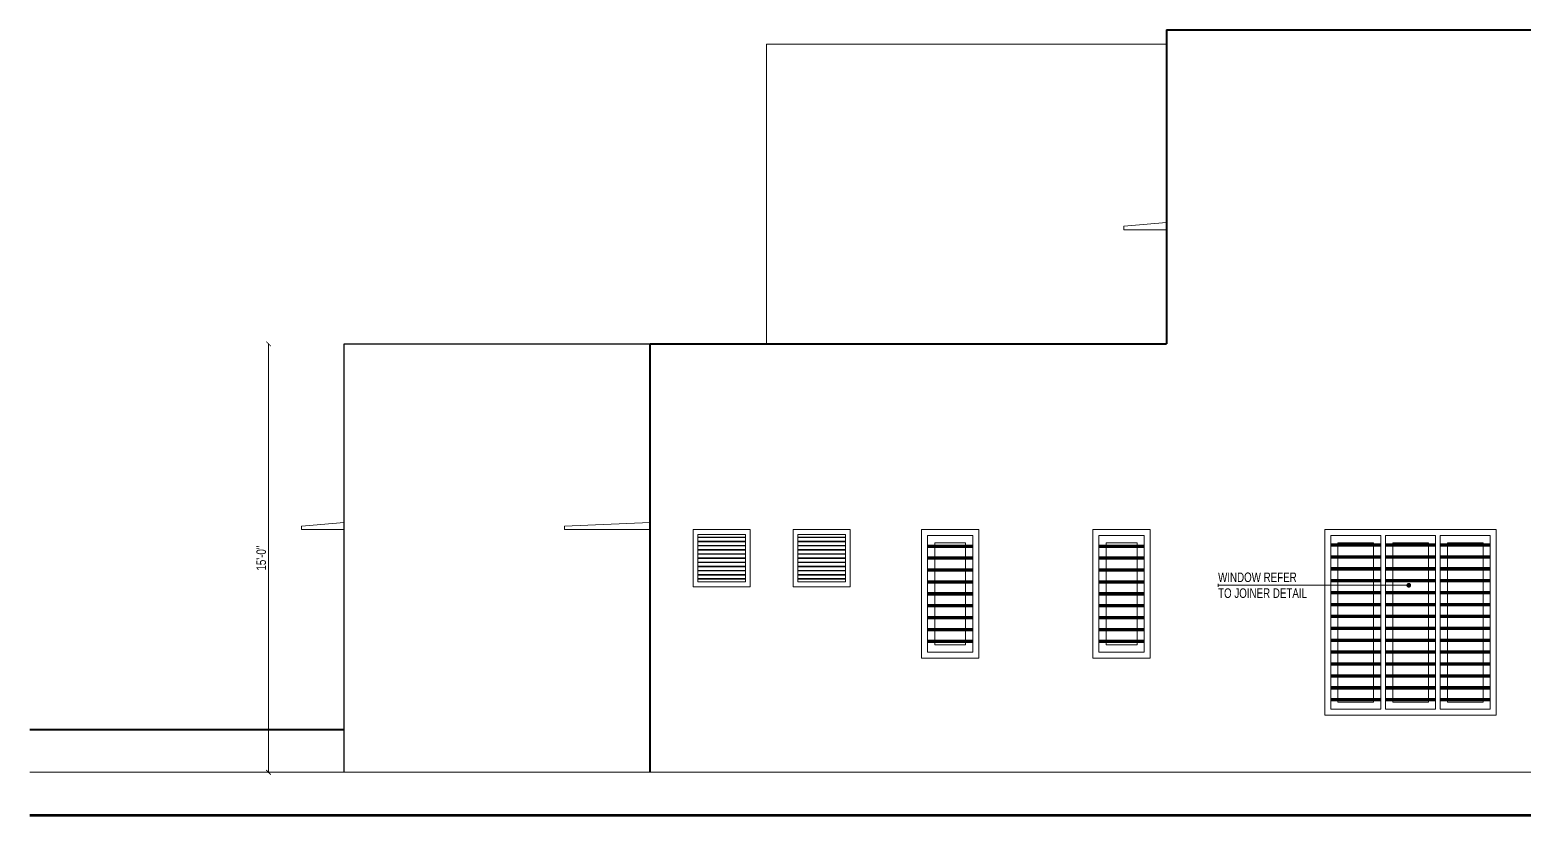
# Model space of a CAD drawing. Header units: inches. Extents: x 3365147 to 3374664, y 1380917 to 1384908.
# Drawn here: x 3368895 to 3369523, y 1381769 to 1382099 of the extents above; entities that cross this region are included whole.
import ezdxf

# ---------------------------------------------------------------- set-up
doc = ezdxf.new("R2010")
doc.units = ezdxf.units.IN
doc.header["$LTSCALE"] = 18
doc.header["$MEASUREMENT"] = 0
doc.header["$PDSIZE"] = -1
doc.linetypes.add('CONTINOUS', pattern=[0])
doc.linetypes.add('HIDDEN', pattern=[0.375, 0.25, -0.125])
for name, color, linetype, lineweight in [('ELEVATION-00_BC', 241, 'Continuous', 60), ('ELEVATION-01_BC', 6, 'Continuous', 40), ('ELEVATION-03_BC', 7, 'Continuous', 30), ('ELEVATION-05_BC', 1, 'Continuous', 20), ('GLASS-00_BC', 140, 'Continuous', 18), ('GRILL-00_BC', 150, 'CONTINOUS', 18), ('GRILL-HATCH_BC', 252, 'CONTINOUS', 5), ('STEPS-HANDRAIL-00_BC', 3, 'Continuous', 18), ('SUNSHADE_BC', 1, 'HIDDEN', 20), ('TEXT-02 _BC', 3, 'CONTINOUS', 18), ('TEXT-02_ARROW_BC', 4, 'Continuous', 13), ('WINDOWS-00_BC', 30, 'Continuous', 18), ('WINDOWS-SHUTTER_BC', 40, 'Continuous', 9)]:
    doc.layers.add(name, color=color, linetype=linetype, lineweight=lineweight)
doc.styles.add('DIM_BC', font='swisscl.ttf')
doc.styles.add('WD Room text', font='swisscl.ttf')
doc.dimstyles.new('DIM_BC', dxfattribs={"dimtxt": 4, "dimasz": 2, "dimexe": 4.5, "dimexo": 0, "dimgap": 1, "dimtad": 1, "dimdec": 4, "dimzin": 3, "dimdsep": 46, "dimlunit": 4, "dimtxsty": 'DIM_BC', "dimblk": 'ARCHTICK', "dimcen": 0.0625, "dimdle": 0.25, "dimse1": 1, "dimse2": 1, "dimclrd": 7, "dimclre": 4, "dimclrt": 256, "dimadec": 0, "dimazin": 0, "dimtfac": 0.5, "dimtdec": 4, "dimtix": 1, "dimtofl": 0, "dimtmove": 2, "dimatfit": 2, "dimfxl": 0, "dimfrac": 1, "dimtolj": 1, "dimtzin": 1, "dimlwd": -1, "dimarcsym": 0})

# ---------------------------------------------------------------- blocks, each defined once
blk = doc.blocks.new('ARCHTICK')
at = {"color": 0, "const_width": 0.15}
blk.add_lwpolyline([(-0.5, -0.5), (0.5, 0.5)], dxfattribs=at)
blk = doc.blocks.new('*D1881')
at = {"layer": 'Defpoints', "color": 0, "transparency": 16777216}
for p in [(3369027.54, 1381966.55), (3368995.69, 1381786.55), (3369027.54, 1381786.55)]:
    blk.add_point(p, dxfattribs=at)
at = {"layer": 'STEPS-HANDRAIL-00_BC', "color": 7, "linetype": 'Continuous', "transparency": 16777216}
blk.add_line((3368995.69, 1381966.8), (3368995.69, 1381786.3), dxfattribs=at)
at = {"layer": 'STEPS-HANDRAIL-00_BC', "color": 7, "transparency": 16777216, "xscale": 2, "yscale": 2, "zscale": 2}
for p, rotation in [((3368995.69, 1381966.55), 90), ((3368995.69, 1381786.55), 270)]:
    blk.add_blockref('ARCHTICK', p, dxfattribs=dict(at, rotation=rotation))
at = {"layer": 'STEPS-HANDRAIL-00_BC', "transparency": 16777216, "insert": (3368992.64, 1381876.55), "char_height": 4, "attachment_point": 5, "rotation": 90, "style": 'DIM_BC'}
blk.add_mtext('\\A1;15\'-0"', dxfattribs=at)
blk = doc.blocks.new('_ArchTick')
at = {"color": 0, "linetype": 'ByBlock', "const_width": 0.15}
blk.add_lwpolyline([(-0.5, -0.5), (0.5, 0.5)], dxfattribs=at)

msp = doc.modelspace()

# ---------------------------------------------------------------- hatches: boundary and pattern name
at = {"layer": 'GRILL-HATCH_BC', "transparency": 33554687}
h = msp.add_hatch(dxfattribs=at)
h.set_pattern_fill('ANSI31', color=256, angle=-90)
h.set_pattern_definition([(315, (-3448.55676, 648.24764), (0.0883883476483, 0.0883883476483), [])])
h.paths.add_polyline_path([(3369272.53741, 1381882.05187), (3369272.53741, 1381881.05187), (3369291.53741, 1381881.05187), (3369291.53741, 1381882.05187)])
h = msp.add_hatch(dxfattribs=at)
h.set_pattern_fill('ANSI31', color=256, angle=-90)
h.set_pattern_definition([(315, (-3376.55676, 648.24764), (0.0883883476483, 0.0883883476483), [])])
h.paths.add_polyline_path([(3369344.53741, 1381882.05187), (3369344.53741, 1381881.05187), (3369363.53741, 1381881.05187), (3369363.53741, 1381882.05187)])
h = msp.add_hatch(dxfattribs=at)
h.set_pattern_fill('ANSI31', color=256, angle=-90)
h.set_pattern_definition([(315, (-3309.40655, 648.74764), (0.0883883476483, 0.0883883476483), [])])
h.paths.add_polyline_path([(3369441.93762, 1381882.55187), (3369441.93762, 1381881.55187), (3369462.93762, 1381881.55187), (3369462.93762, 1381882.55187)])
h = msp.add_hatch(dxfattribs=at)
h.set_pattern_fill('ANSI31', color=256, angle=-90)
h.set_pattern_definition([(315, (-3286.40655, 648.74764), (0.0883883476483, 0.0883883476483), [])])
h.paths.add_polyline_path([(3369464.93762, 1381882.55187), (3369464.93762, 1381881.55187), (3369485.93762, 1381881.55187), (3369485.93762, 1381882.55187)])
h = msp.add_hatch(dxfattribs=at)
h.set_pattern_fill('ANSI31', color=256, angle=-90)
h.set_pattern_definition([(315, (-3263.40655, 648.74764), (0.0883883476483, 0.0883883476483), [])])
h.paths.add_polyline_path([(3369487.93762, 1381882.55187), (3369487.93762, 1381881.55187), (3369508.93762, 1381881.55187), (3369508.93762, 1381882.55187)])
h = msp.add_hatch(dxfattribs=at)
h.set_pattern_fill('ANSI31', color=256, angle=-90)
h.set_pattern_definition([(315, (-3448.55676, 643.24764), (0.0883883476483, 0.0883883476483), [])])
h.paths.add_polyline_path([(3369272.53741, 1381877.05187), (3369272.53741, 1381876.05187), (3369291.53741, 1381876.05187), (3369291.53741, 1381877.05187)])
h = msp.add_hatch(dxfattribs=at)
h.set_pattern_fill('ANSI31', color=256, angle=-90)
h.set_pattern_definition([(315, (-3376.55676, 643.24764), (0.0883883476483, 0.0883883476483), [])])
h.paths.add_polyline_path([(3369344.53741, 1381877.05187), (3369344.53741, 1381876.05187), (3369363.53741, 1381876.05187), (3369363.53741, 1381877.05187)])
h = msp.add_hatch(dxfattribs=at)
h.set_pattern_fill('ANSI31', color=256, angle=-90)
h.set_pattern_definition([(315, (-3309.40655, 643.74764), (0.0883883476483, 0.0883883476483), [])])
h.paths.add_polyline_path([(3369441.93762, 1381877.55187), (3369441.93762, 1381876.55187), (3369462.93762, 1381876.55187), (3369462.93762, 1381877.55187)])
h = msp.add_hatch(dxfattribs=at)
h.set_pattern_fill('ANSI31', color=256, angle=-90)
h.set_pattern_definition([(315, (-3309.40655, 638.74764), (0.0883883476483, 0.0883883476483), [])])
h.paths.add_polyline_path([(3369441.93762, 1381872.55187), (3369441.93762, 1381871.55187), (3369462.93762, 1381871.55187), (3369462.93762, 1381872.55187)])
h = msp.add_hatch(dxfattribs=at)
h.set_pattern_fill('ANSI31', color=256, angle=-90)
h.set_pattern_definition([(315, (-3286.40655, 643.74764), (0.0883883476483, 0.0883883476483), [])])
h.paths.add_polyline_path([(3369464.93762, 1381877.55187), (3369464.93762, 1381876.55187), (3369485.93762, 1381876.55187), (3369485.93762, 1381877.55187)])
h = msp.add_hatch(dxfattribs=at)
h.set_pattern_fill('ANSI31', color=256, angle=-90)
h.set_pattern_definition([(315, (-3286.40655, 638.74764), (0.0883883476483, 0.0883883476483), [])])
h.paths.add_polyline_path([(3369464.93762, 1381872.55187), (3369464.93762, 1381871.55187), (3369485.93762, 1381871.55187), (3369485.93762, 1381872.55187)])
h = msp.add_hatch(dxfattribs=at)
h.set_pattern_fill('ANSI31', color=256, angle=-90)
h.set_pattern_definition([(315, (-3263.40655, 643.74764), (0.0883883476483, 0.0883883476483), [])])
h.paths.add_polyline_path([(3369487.93762, 1381877.55187), (3369487.93762, 1381876.55187), (3369508.93762, 1381876.55187), (3369508.93762, 1381877.55187)])
h = msp.add_hatch(dxfattribs=at)
h.set_pattern_fill('ANSI31', color=256, angle=-90)
h.set_pattern_definition([(315, (-3263.40655, 638.74764), (0.0883883476483, 0.0883883476483), [])])
h.paths.add_polyline_path([(3369487.93762, 1381872.55187), (3369487.93762, 1381871.55187), (3369508.93762, 1381871.55187), (3369508.93762, 1381872.55187)])
h = msp.add_hatch(dxfattribs=at)
h.set_pattern_fill('ANSI31', color=256, angle=-90)
h.set_pattern_definition([(315, (-3448.55676, 638.24764), (0.0883883476483, 0.0883883476483), [])])
h.paths.add_polyline_path([(3369272.53741, 1381872.05187), (3369272.53741, 1381871.05187), (3369291.53741, 1381871.05187), (3369291.53741, 1381872.05187)])
h = msp.add_hatch(dxfattribs=at)
h.set_pattern_fill('ANSI31', color=256, angle=-90)
h.set_pattern_definition([(315, (-3448.55676, 633.24764), (0.0883883476483, 0.0883883476483), [])])
h.paths.add_polyline_path([(3369272.53741, 1381867.05187), (3369272.53741, 1381866.05187), (3369291.53741, 1381866.05187), (3369291.53741, 1381867.05187)])
h = msp.add_hatch(dxfattribs=at)
h.set_pattern_fill('ANSI31', color=256, angle=-90)
h.set_pattern_definition([(315, (-3376.55676, 638.24764), (0.0883883476483, 0.0883883476483), [])])
h.paths.add_polyline_path([(3369344.53741, 1381872.05187), (3369344.53741, 1381871.05187), (3369363.53741, 1381871.05187), (3369363.53741, 1381872.05187)])
h = msp.add_hatch(dxfattribs=at)
h.set_pattern_fill('ANSI31', color=256, angle=-90)
h.set_pattern_definition([(315, (-3376.55676, 633.24764), (0.0883883476483, 0.0883883476483), [])])
h.paths.add_polyline_path([(3369344.53741, 1381867.05187), (3369344.53741, 1381866.05187), (3369363.53741, 1381866.05187), (3369363.53741, 1381867.05187)])
h = msp.add_hatch(dxfattribs=at)
h.set_pattern_fill('ANSI31', color=256, angle=-90)
h.set_pattern_definition([(315, (-3309.40655, 633.74764), (0.0883883476483, 0.0883883476483), [])])
h.paths.add_polyline_path([(3369441.93762, 1381867.55187), (3369441.93762, 1381866.55187), (3369462.93762, 1381866.55187), (3369462.93762, 1381867.55187)])
h = msp.add_hatch(dxfattribs=at)
h.set_pattern_fill('ANSI31', color=256, angle=-90)
h.set_pattern_definition([(315, (-3286.40655, 633.74764), (0.0883883476483, 0.0883883476483), [])])
h.paths.add_polyline_path([(3369464.93762, 1381867.55187), (3369464.93762, 1381866.55187), (3369485.93762, 1381866.55187), (3369485.93762, 1381867.55187)])
h = msp.add_hatch(dxfattribs=at)
h.set_pattern_fill('ANSI31', color=256, angle=-90)
h.set_pattern_definition([(315, (-3263.40655, 633.74764), (0.0883883476483, 0.0883883476483), [])])
h.paths.add_polyline_path([(3369487.93762, 1381867.55187), (3369487.93762, 1381866.55187), (3369508.93762, 1381866.55187), (3369508.93762, 1381867.55187)])
h = msp.add_hatch(dxfattribs=at)
h.set_pattern_fill('ANSI31', color=256, angle=-90)
h.set_pattern_definition([(315, (-3448.55676, 628.24764), (0.0883883476483, 0.0883883476483), [])])
h.paths.add_polyline_path([(3369272.53741, 1381862.05187), (3369272.53741, 1381861.05187), (3369291.53741, 1381861.05187), (3369291.53741, 1381862.05187)])
h = msp.add_hatch(dxfattribs=at)
h.set_pattern_fill('ANSI31', color=256, angle=-90)
h.set_pattern_definition([(315, (-3376.55676, 628.24764), (0.0883883476483, 0.0883883476483), [])])
h.paths.add_polyline_path([(3369344.53741, 1381862.05187), (3369344.53741, 1381861.05187), (3369363.53741, 1381861.05187), (3369363.53741, 1381862.05187)])
h = msp.add_hatch(dxfattribs=at)
h.set_pattern_fill('ANSI31', color=256, angle=-90)
h.set_pattern_definition([(315, (-3309.40655, 628.74764), (0.0883883476483, 0.0883883476483), [])])
h.paths.add_polyline_path([(3369441.93762, 1381862.55187), (3369441.93762, 1381861.55187), (3369462.93762, 1381861.55187), (3369462.93762, 1381862.55187)])
h = msp.add_hatch(dxfattribs=at)
h.set_pattern_fill('ANSI31', color=256, angle=-90)
h.set_pattern_definition([(315, (-3286.40655, 628.74764), (0.0883883476483, 0.0883883476483), [])])
h.paths.add_polyline_path([(3369464.93762, 1381862.55187), (3369464.93762, 1381861.55187), (3369485.93762, 1381861.55187), (3369485.93762, 1381862.55187)])
h = msp.add_hatch(dxfattribs=at)
h.set_pattern_fill('ANSI31', color=256, angle=-90)
h.set_pattern_definition([(315, (-3263.40655, 628.74764), (0.0883883476483, 0.0883883476483), [])])
h.paths.add_polyline_path([(3369487.93762, 1381862.55187), (3369487.93762, 1381861.55187), (3369508.93762, 1381861.55187), (3369508.93762, 1381862.55187)])
h = msp.add_hatch(dxfattribs=at)
h.set_pattern_fill('ANSI31', color=256, angle=-90)
h.set_pattern_definition([(315, (-3448.55676, 623.24764), (0.0883883476483, 0.0883883476483), [])])
h.paths.add_polyline_path([(3369272.53741, 1381857.05187), (3369272.53741, 1381856.05187), (3369291.53741, 1381856.05187), (3369291.53741, 1381857.05187)])
h = msp.add_hatch(dxfattribs=at)
h.set_pattern_fill('ANSI31', color=256, angle=-90)
h.set_pattern_definition([(315, (-3376.55676, 623.24764), (0.0883883476483, 0.0883883476483), [])])
h.paths.add_polyline_path([(3369344.53741, 1381857.05187), (3369344.53741, 1381856.05187), (3369363.53741, 1381856.05187), (3369363.53741, 1381857.05187)])
h = msp.add_hatch(dxfattribs=at)
h.set_pattern_fill('ANSI31', color=256, angle=-90)
h.set_pattern_definition([(315, (-3309.40655, 623.74764), (0.0883883476483, 0.0883883476483), [])])
h.paths.add_polyline_path([(3369441.93762, 1381857.55187), (3369441.93762, 1381856.55187), (3369462.93762, 1381856.55187), (3369462.93762, 1381857.55187)])
h = msp.add_hatch(dxfattribs=at)
h.set_pattern_fill('ANSI31', color=256, angle=-90)
h.set_pattern_definition([(315, (-3286.40655, 623.74764), (0.0883883476483, 0.0883883476483), [])])
h.paths.add_polyline_path([(3369464.93762, 1381857.55187), (3369464.93762, 1381856.55187), (3369485.93762, 1381856.55187), (3369485.93762, 1381857.55187)])
h = msp.add_hatch(dxfattribs=at)
h.set_pattern_fill('ANSI31', color=256, angle=-90)
h.set_pattern_definition([(315, (-3263.40655, 623.74764), (0.0883883476483, 0.0883883476483), [])])
h.paths.add_polyline_path([(3369487.93762, 1381857.55187), (3369487.93762, 1381856.55187), (3369508.93762, 1381856.55187), (3369508.93762, 1381857.55187)])
h = msp.add_hatch(dxfattribs=at)
h.set_pattern_fill('ANSI31', color=256, angle=-90)
h.set_pattern_definition([(315, (-3448.55676, 618.24764), (0.0883883476483, 0.0883883476483), [])])
h.paths.add_polyline_path([(3369272.53741, 1381852.05187), (3369272.53741, 1381851.05187), (3369291.53741, 1381851.05187), (3369291.53741, 1381852.05187)])
h = msp.add_hatch(dxfattribs=at)
h.set_pattern_fill('ANSI31', color=256, angle=-90)
h.set_pattern_definition([(315, (-3376.55676, 618.24764), (0.0883883476483, 0.0883883476483), [])])
h.paths.add_polyline_path([(3369344.53741, 1381852.05187), (3369344.53741, 1381851.05187), (3369363.53741, 1381851.05187), (3369363.53741, 1381852.05187)])
h = msp.add_hatch(dxfattribs=at)
h.set_pattern_fill('ANSI31', color=256, angle=-90)
h.set_pattern_definition([(315, (-3309.40655, 618.74764), (0.0883883476483, 0.0883883476483), [])])
h.paths.add_polyline_path([(3369441.93762, 1381852.55187), (3369441.93762, 1381851.55187), (3369462.93762, 1381851.55187), (3369462.93762, 1381852.55187)])
h = msp.add_hatch(dxfattribs=at)
h.set_pattern_fill('ANSI31', color=256, angle=-90)
h.set_pattern_definition([(315, (-3309.40655, 613.74764), (0.0883883476483, 0.0883883476483), [])])
h.paths.add_polyline_path([(3369441.93762, 1381847.55187), (3369441.93762, 1381846.55187), (3369462.93762, 1381846.55187), (3369462.93762, 1381847.55187)])
h = msp.add_hatch(dxfattribs=at)
h.set_pattern_fill('ANSI31', color=256, angle=-90)
h.set_pattern_definition([(315, (-3286.40655, 618.74764), (0.0883883476483, 0.0883883476483), [])])
h.paths.add_polyline_path([(3369464.93762, 1381852.55187), (3369464.93762, 1381851.55187), (3369485.93762, 1381851.55187), (3369485.93762, 1381852.55187)])
h = msp.add_hatch(dxfattribs=at)
h.set_pattern_fill('ANSI31', color=256, angle=-90)
h.set_pattern_definition([(315, (-3286.40655, 613.74764), (0.0883883476483, 0.0883883476483), [])])
h.paths.add_polyline_path([(3369464.93762, 1381847.55187), (3369464.93762, 1381846.55187), (3369485.93762, 1381846.55187), (3369485.93762, 1381847.55187)])
h = msp.add_hatch(dxfattribs=at)
h.set_pattern_fill('ANSI31', color=256, angle=-90)
h.set_pattern_definition([(315, (-3263.40655, 618.74764), (0.0883883476483, 0.0883883476483), [])])
h.paths.add_polyline_path([(3369487.93762, 1381852.55187), (3369487.93762, 1381851.55187), (3369508.93762, 1381851.55187), (3369508.93762, 1381852.55187)])
h = msp.add_hatch(dxfattribs=at)
h.set_pattern_fill('ANSI31', color=256, angle=-90)
h.set_pattern_definition([(315, (-3263.40655, 613.74764), (0.0883883476483, 0.0883883476483), [])])
h.paths.add_polyline_path([(3369487.93762, 1381847.55187), (3369487.93762, 1381846.55187), (3369508.93762, 1381846.55187), (3369508.93762, 1381847.55187)])
h = msp.add_hatch(dxfattribs=at)
h.set_pattern_fill('ANSI31', color=256, angle=-90)
h.set_pattern_definition([(315, (-3448.55676, 613.24764), (0.0883883476483, 0.0883883476483), [])])
h.paths.add_polyline_path([(3369272.53741, 1381847.05187), (3369272.53741, 1381846.05187), (3369291.53741, 1381846.05187), (3369291.53741, 1381847.05187)])
h = msp.add_hatch(dxfattribs=at)
h.set_pattern_fill('ANSI31', color=256, angle=-90)
h.set_pattern_definition([(315, (-3448.55676, 608.24764), (0.0883883476483, 0.0883883476483), [])])
h.paths.add_polyline_path([(3369272.53741, 1381842.05187), (3369272.53741, 1381841.05187), (3369291.53741, 1381841.05187), (3369291.53741, 1381842.05187)])
h = msp.add_hatch(dxfattribs=at)
h.set_pattern_fill('ANSI31', color=256, angle=-90)
h.set_pattern_definition([(315, (-3376.55676, 613.24764), (0.0883883476483, 0.0883883476483), [])])
h.paths.add_polyline_path([(3369344.53741, 1381847.05187), (3369344.53741, 1381846.05187), (3369363.53741, 1381846.05187), (3369363.53741, 1381847.05187)])
h = msp.add_hatch(dxfattribs=at)
h.set_pattern_fill('ANSI31', color=256, angle=-90)
h.set_pattern_definition([(315, (-3376.55676, 608.24764), (0.0883883476483, 0.0883883476483), [])])
h.paths.add_polyline_path([(3369344.53741, 1381842.05187), (3369344.53741, 1381841.05187), (3369363.53741, 1381841.05187), (3369363.53741, 1381842.05187)])
h = msp.add_hatch(dxfattribs=at)
h.set_pattern_fill('ANSI31', color=256, angle=-90)
h.set_pattern_definition([(315, (-3309.40655, 608.74764), (0.0883883476483, 0.0883883476483), [])])
h.paths.add_polyline_path([(3369441.93762, 1381842.55187), (3369441.93762, 1381841.55187), (3369462.93762, 1381841.55187), (3369462.93762, 1381842.55187)])
h = msp.add_hatch(dxfattribs=at)
h.set_pattern_fill('ANSI31', color=256, angle=-90)
h.set_pattern_definition([(315, (-3286.40655, 608.74764), (0.0883883476483, 0.0883883476483), [])])
h.paths.add_polyline_path([(3369464.93762, 1381842.55187), (3369464.93762, 1381841.55187), (3369485.93762, 1381841.55187), (3369485.93762, 1381842.55187)])
h = msp.add_hatch(dxfattribs=at)
h.set_pattern_fill('ANSI31', color=256, angle=-90)
h.set_pattern_definition([(315, (-3263.40655, 608.74764), (0.0883883476483, 0.0883883476483), [])])
h.paths.add_polyline_path([(3369487.93762, 1381842.55187), (3369487.93762, 1381841.55187), (3369508.93762, 1381841.55187), (3369508.93762, 1381842.55187)])
h = msp.add_hatch(dxfattribs=at)
h.set_pattern_fill('ANSI31', color=256, angle=-90)
h.set_pattern_definition([(315, (-3309.40655, 603.74764), (0.0883883476483, 0.0883883476483), [])])
h.paths.add_polyline_path([(3369441.93762, 1381837.55187), (3369441.93762, 1381836.55187), (3369462.93762, 1381836.55187), (3369462.93762, 1381837.55187)])
h = msp.add_hatch(dxfattribs=at)
h.set_pattern_fill('ANSI31', color=256, angle=-90)
h.set_pattern_definition([(315, (-3286.40655, 603.74764), (0.0883883476483, 0.0883883476483), [])])
h.paths.add_polyline_path([(3369464.93762, 1381837.55187), (3369464.93762, 1381836.55187), (3369485.93762, 1381836.55187), (3369485.93762, 1381837.55187)])
h = msp.add_hatch(dxfattribs=at)
h.set_pattern_fill('ANSI31', color=256, angle=-90)
h.set_pattern_definition([(315, (-3263.40655, 603.74764), (0.0883883476483, 0.0883883476483), [])])
h.paths.add_polyline_path([(3369487.93762, 1381837.55187), (3369487.93762, 1381836.55187), (3369508.93762, 1381836.55187), (3369508.93762, 1381837.55187)])
h = msp.add_hatch(dxfattribs=at)
h.set_pattern_fill('ANSI31', color=256, angle=-90)
h.set_pattern_definition([(315, (-3309.40655, 598.74764), (0.0883883476483, 0.0883883476483), [])])
h.paths.add_polyline_path([(3369441.93762, 1381832.55187), (3369441.93762, 1381831.55187), (3369462.93762, 1381831.55187), (3369462.93762, 1381832.55187)])
h = msp.add_hatch(dxfattribs=at)
h.set_pattern_fill('ANSI31', color=256, angle=-90)
h.set_pattern_definition([(315, (-3286.40655, 598.74764), (0.0883883476483, 0.0883883476483), [])])
h.paths.add_polyline_path([(3369464.93762, 1381832.55187), (3369464.93762, 1381831.55187), (3369485.93762, 1381831.55187), (3369485.93762, 1381832.55187)])
h = msp.add_hatch(dxfattribs=at)
h.set_pattern_fill('ANSI31', color=256, angle=-90)
h.set_pattern_definition([(315, (-3263.40655, 598.74764), (0.0883883476483, 0.0883883476483), [])])
h.paths.add_polyline_path([(3369487.93762, 1381832.55187), (3369487.93762, 1381831.55187), (3369508.93762, 1381831.55187), (3369508.93762, 1381832.55187)])
h = msp.add_hatch(dxfattribs=at)
h.set_pattern_fill('ANSI31', color=256, angle=-90)
h.set_pattern_definition([(315, (-3309.40655, 593.74764), (0.0883883476483, 0.0883883476483), [])])
h.paths.add_polyline_path([(3369441.93762, 1381827.55187), (3369441.93762, 1381826.55187), (3369462.93762, 1381826.55187), (3369462.93762, 1381827.55187)])
h = msp.add_hatch(dxfattribs=at)
h.set_pattern_fill('ANSI31', color=256, angle=-90)
h.set_pattern_definition([(315, (-3309.40655, 588.74764), (0.0883883476483, 0.0883883476483), [])])
h.paths.add_polyline_path([(3369441.93762, 1381822.55187), (3369441.93762, 1381821.55187), (3369462.93762, 1381821.55187), (3369462.93762, 1381822.55187)])
h = msp.add_hatch(dxfattribs=at)
h.set_pattern_fill('ANSI31', color=256, angle=-90)
h.set_pattern_definition([(315, (-3286.40655, 593.74764), (0.0883883476483, 0.0883883476483), [])])
h.paths.add_polyline_path([(3369464.93762, 1381827.55187), (3369464.93762, 1381826.55187), (3369485.93762, 1381826.55187), (3369485.93762, 1381827.55187)])
h = msp.add_hatch(dxfattribs=at)
h.set_pattern_fill('ANSI31', color=256, angle=-90)
h.set_pattern_definition([(315, (-3286.40655, 588.74764), (0.0883883476483, 0.0883883476483), [])])
h.paths.add_polyline_path([(3369464.93762, 1381822.55187), (3369464.93762, 1381821.55187), (3369485.93762, 1381821.55187), (3369485.93762, 1381822.55187)])
h = msp.add_hatch(dxfattribs=at)
h.set_pattern_fill('ANSI31', color=256, angle=-90)
h.set_pattern_definition([(315, (-3263.40655, 593.74764), (0.0883883476483, 0.0883883476483), [])])
h.paths.add_polyline_path([(3369487.93762, 1381827.55187), (3369487.93762, 1381826.55187), (3369508.93762, 1381826.55187), (3369508.93762, 1381827.55187)])
h = msp.add_hatch(dxfattribs=at)
h.set_pattern_fill('ANSI31', color=256, angle=-90)
h.set_pattern_definition([(315, (-3263.40655, 588.74764), (0.0883883476483, 0.0883883476483), [])])
h.paths.add_polyline_path([(3369487.93762, 1381822.55187), (3369487.93762, 1381821.55187), (3369508.93762, 1381821.55187), (3369508.93762, 1381822.55187)])
h = msp.add_hatch(dxfattribs=at)
h.set_pattern_fill('ANSI31', color=256, angle=-90)
h.set_pattern_definition([(315, (-3309.40655, 583.74764), (0.0883883476483, 0.0883883476483), [])])
h.paths.add_polyline_path([(3369441.93762, 1381817.55187), (3369441.93762, 1381816.55187), (3369462.93762, 1381816.55187), (3369462.93762, 1381817.55187)])
h = msp.add_hatch(dxfattribs=at)
h.set_pattern_fill('ANSI31', color=256, angle=-90)
h.set_pattern_definition([(315, (-3286.40655, 583.74764), (0.0883883476483, 0.0883883476483), [])])
h.paths.add_polyline_path([(3369464.93762, 1381817.55187), (3369464.93762, 1381816.55187), (3369485.93762, 1381816.55187), (3369485.93762, 1381817.55187)])
h = msp.add_hatch(dxfattribs=at)
h.set_pattern_fill('ANSI31', color=256, angle=-90)
h.set_pattern_definition([(315, (-3263.40655, 583.74764), (0.0883883476483, 0.0883883476483), [])])
h.paths.add_polyline_path([(3369487.93762, 1381817.55187), (3369487.93762, 1381816.55187), (3369508.93762, 1381816.55187), (3369508.93762, 1381817.55187)])

# ---------------------------------------------------------------- linework, layer by layer
at = {"layer": 'ELEVATION-00_BC', "transparency": 33554687}
msp.add_line((3368895.45251, 1381768.55187), (3370024.6429, 1381768.55187), dxfattribs=at)
at = {"layer": 'ELEVATION-01_BC', "transparency": 33554687}
for p, q in [((3369372.94086, 1382098.55187), (3369372.94086, 1381966.55187)), ((3369372.94086, 1382098.55187), (3369792.95202, 1382098.55187)), ((3369156.06262, 1381786.55187), (3369156.06262, 1381966.55187)), ((3369156.06262, 1381966.55187), (3369372.94086, 1381966.55187)), ((3368895.45251, 1381804.55187), (3369027.53519, 1381804.55187))]:
    msp.add_line(p, q, dxfattribs=at)
at = {"layer": 'ELEVATION-03_BC', "transparency": 33554687}
for p, q in [((3369027.53519, 1381786.55187), (3369027.53519, 1381966.55187)), ((3369027.53519, 1381966.55187), (3369156.06262, 1381966.55187))]:
    msp.add_line(p, q, dxfattribs=at)
at = {"layer": 'ELEVATION-05_BC'}
for p, q in [((3369204.94086, 1382092.55187), (3369204.94086, 1381966.55187)), ((3369372.94086, 1382092.55187), (3369204.94086, 1382092.55187))]:
    msp.add_line(p, q, dxfattribs=at)
at = {"layer": 'GLASS-00_BC', "transparency": 33554687}
for p, q in [((3369176.06262, 1381885.42687), (3369196.06262, 1381885.42687)), ((3369176.06262, 1381885.17687), (3369196.06262, 1381885.17687)), ((3369218.03741, 1381885.42687), (3369238.03741, 1381885.42687)), ((3369218.03741, 1381885.17687), (3369238.03741, 1381885.17687)), ((3369176.06262, 1381883.67687), (3369196.06262, 1381883.67687)), ((3369176.06262, 1381883.42687), (3369196.06262, 1381883.42687)), ((3369176.06262, 1381881.92687), (3369196.06262, 1381881.92687)), ((3369176.06262, 1381881.67687), (3369196.06262, 1381881.67687)), ((3369176.06262, 1381880.17687), (3369196.06262, 1381880.17687)), ((3369176.06262, 1381879.92687), (3369196.06262, 1381879.92687)), ((3369218.03741, 1381883.67687), (3369238.03741, 1381883.67687)), ((3369218.03741, 1381883.42687), (3369238.03741, 1381883.42687)), ((3369218.03741, 1381881.92687), (3369238.03741, 1381881.92687)), ((3369218.03741, 1381881.67687), (3369238.03741, 1381881.67687)), ((3369218.03741, 1381880.17687), (3369238.03741, 1381880.17687)), ((3369218.03741, 1381879.92687), (3369238.03741, 1381879.92687)), ((3369176.06262, 1381878.42687), (3369196.06262, 1381878.42687)), ((3369176.06262, 1381878.17687), (3369196.06262, 1381878.17687)), ((3369176.06262, 1381876.67687), (3369196.06262, 1381876.67687)), ((3369176.06262, 1381876.42687), (3369196.06262, 1381876.42687)), ((3369176.06262, 1381874.92687), (3369196.06262, 1381874.92687)), ((3369176.06262, 1381874.67687), (3369196.06262, 1381874.67687)), ((3369176.06262, 1381873.17687), (3369196.06262, 1381873.17687)), ((3369176.06262, 1381872.92687), (3369196.06262, 1381872.92687)), ((3369218.03741, 1381878.42687), (3369238.03741, 1381878.42687)), ((3369218.03741, 1381878.17687), (3369238.03741, 1381878.17687)), ((3369218.03741, 1381876.67687), (3369238.03741, 1381876.67687)), ((3369218.03741, 1381876.42687), (3369238.03741, 1381876.42687)), ((3369218.03741, 1381874.92687), (3369238.03741, 1381874.92687)), ((3369218.03741, 1381874.67687), (3369238.03741, 1381874.67687)), ((3369218.03741, 1381873.17687), (3369238.03741, 1381873.17687)), ((3369218.03741, 1381872.92687), (3369238.03741, 1381872.92687)), ((3369176.06262, 1381871.42687), (3369196.06262, 1381871.42687)), ((3369176.06262, 1381871.17687), (3369196.06262, 1381871.17687)), ((3369176.06262, 1381869.67687), (3369196.06262, 1381869.67687)), ((3369176.06262, 1381869.42687), (3369196.06262, 1381869.42687)), ((3369176.06262, 1381867.92687), (3369196.06262, 1381867.92687)), ((3369176.06262, 1381867.67687), (3369196.06262, 1381867.67687)), ((3369218.03741, 1381871.42687), (3369238.03741, 1381871.42687)), ((3369218.03741, 1381871.17687), (3369238.03741, 1381871.17687)), ((3369218.03741, 1381869.67687), (3369238.03741, 1381869.67687)), ((3369218.03741, 1381869.42687), (3369238.03741, 1381869.42687)), ((3369218.03741, 1381867.92687), (3369238.03741, 1381867.92687)), ((3369218.03741, 1381867.67687), (3369238.03741, 1381867.67687))]:
    msp.add_line(p, q, dxfattribs=at)
at = {"layer": 'GRILL-00_BC', "transparency": 33554687}
for points in [[(3369272.53741, 1381882.05187), (3369291.53741, 1381882.05187), (3369291.53741, 1381881.05187), (3369272.53741, 1381881.05187)], [(3369344.53741, 1381882.05187), (3369363.53741, 1381882.05187), (3369363.53741, 1381881.05187), (3369344.53741, 1381881.05187)], [(3369462.93762, 1381882.55187), (3369441.93762, 1381882.55187), (3369441.93762, 1381881.55187), (3369462.93762, 1381881.55187)], [(3369485.93762, 1381882.55187), (3369464.93762, 1381882.55187), (3369464.93762, 1381881.55187), (3369485.93762, 1381881.55187)], [(3369508.93762, 1381882.55187), (3369487.93762, 1381882.55187), (3369487.93762, 1381881.55187), (3369508.93762, 1381881.55187)], [(3369272.53741, 1381877.05187), (3369291.53741, 1381877.05187), (3369291.53741, 1381876.05187), (3369272.53741, 1381876.05187)], [(3369344.53741, 1381877.05187), (3369363.53741, 1381877.05187), (3369363.53741, 1381876.05187), (3369344.53741, 1381876.05187)], [(3369462.93762, 1381877.55187), (3369441.93762, 1381877.55187), (3369441.93762, 1381876.55187), (3369462.93762, 1381876.55187)], [(3369462.93762, 1381872.55187), (3369441.93762, 1381872.55187), (3369441.93762, 1381871.55187), (3369462.93762, 1381871.55187)], [(3369485.93762, 1381877.55187), (3369464.93762, 1381877.55187), (3369464.93762, 1381876.55187), (3369485.93762, 1381876.55187)], [(3369485.93762, 1381872.55187), (3369464.93762, 1381872.55187), (3369464.93762, 1381871.55187), (3369485.93762, 1381871.55187)], [(3369508.93762, 1381877.55187), (3369487.93762, 1381877.55187), (3369487.93762, 1381876.55187), (3369508.93762, 1381876.55187)], [(3369508.93762, 1381872.55187), (3369487.93762, 1381872.55187), (3369487.93762, 1381871.55187), (3369508.93762, 1381871.55187)], [(3369272.53741, 1381872.05187), (3369291.53741, 1381872.05187), (3369291.53741, 1381871.05187), (3369272.53741, 1381871.05187)], [(3369272.53741, 1381867.05187), (3369291.53741, 1381867.05187), (3369291.53741, 1381866.05187), (3369272.53741, 1381866.05187)], [(3369344.53741, 1381872.05187), (3369363.53741, 1381872.05187), (3369363.53741, 1381871.05187), (3369344.53741, 1381871.05187)], [(3369344.53741, 1381867.05187), (3369363.53741, 1381867.05187), (3369363.53741, 1381866.05187), (3369344.53741, 1381866.05187)], [(3369462.93762, 1381867.55187), (3369441.93762, 1381867.55187), (3369441.93762, 1381866.55187), (3369462.93762, 1381866.55187)], [(3369485.93762, 1381867.55187), (3369464.93762, 1381867.55187), (3369464.93762, 1381866.55187), (3369485.93762, 1381866.55187)], [(3369508.93762, 1381867.55187), (3369487.93762, 1381867.55187), (3369487.93762, 1381866.55187), (3369508.93762, 1381866.55187)], [(3369272.53741, 1381862.05187), (3369291.53741, 1381862.05187), (3369291.53741, 1381861.05187), (3369272.53741, 1381861.05187)], [(3369344.53741, 1381862.05187), (3369363.53741, 1381862.05187), (3369363.53741, 1381861.05187), (3369344.53741, 1381861.05187)], [(3369462.93762, 1381862.55187), (3369441.93762, 1381862.55187), (3369441.93762, 1381861.55187), (3369462.93762, 1381861.55187)], [(3369485.93762, 1381862.55187), (3369464.93762, 1381862.55187), (3369464.93762, 1381861.55187), (3369485.93762, 1381861.55187)], [(3369508.93762, 1381862.55187), (3369487.93762, 1381862.55187), (3369487.93762, 1381861.55187), (3369508.93762, 1381861.55187)], [(3369272.53741, 1381857.05187), (3369291.53741, 1381857.05187), (3369291.53741, 1381856.05187), (3369272.53741, 1381856.05187)], [(3369344.53741, 1381857.05187), (3369363.53741, 1381857.05187), (3369363.53741, 1381856.05187), (3369344.53741, 1381856.05187)], [(3369462.93762, 1381857.55187), (3369441.93762, 1381857.55187), (3369441.93762, 1381856.55187), (3369462.93762, 1381856.55187)], [(3369485.93762, 1381857.55187), (3369464.93762, 1381857.55187), (3369464.93762, 1381856.55187), (3369485.93762, 1381856.55187)], [(3369508.93762, 1381857.55187), (3369487.93762, 1381857.55187), (3369487.93762, 1381856.55187), (3369508.93762, 1381856.55187)], [(3369272.53741, 1381852.05187), (3369291.53741, 1381852.05187), (3369291.53741, 1381851.05187), (3369272.53741, 1381851.05187)], [(3369344.53741, 1381852.05187), (3369363.53741, 1381852.05187), (3369363.53741, 1381851.05187), (3369344.53741, 1381851.05187)], [(3369462.93762, 1381852.55187), (3369441.93762, 1381852.55187), (3369441.93762, 1381851.55187), (3369462.93762, 1381851.55187)], [(3369462.93762, 1381847.55187), (3369441.93762, 1381847.55187), (3369441.93762, 1381846.55187), (3369462.93762, 1381846.55187)], [(3369485.93762, 1381852.55187), (3369464.93762, 1381852.55187), (3369464.93762, 1381851.55187), (3369485.93762, 1381851.55187)], [(3369485.93762, 1381847.55187), (3369464.93762, 1381847.55187), (3369464.93762, 1381846.55187), (3369485.93762, 1381846.55187)], [(3369508.93762, 1381852.55187), (3369487.93762, 1381852.55187), (3369487.93762, 1381851.55187), (3369508.93762, 1381851.55187)], [(3369508.93762, 1381847.55187), (3369487.93762, 1381847.55187), (3369487.93762, 1381846.55187), (3369508.93762, 1381846.55187)], [(3369272.53741, 1381847.05187), (3369291.53741, 1381847.05187), (3369291.53741, 1381846.05187), (3369272.53741, 1381846.05187)], [(3369272.53741, 1381842.05187), (3369291.53741, 1381842.05187), (3369291.53741, 1381841.05187), (3369272.53741, 1381841.05187)], [(3369344.53741, 1381847.05187), (3369363.53741, 1381847.05187), (3369363.53741, 1381846.05187), (3369344.53741, 1381846.05187)], [(3369344.53741, 1381842.05187), (3369363.53741, 1381842.05187), (3369363.53741, 1381841.05187), (3369344.53741, 1381841.05187)], [(3369462.93762, 1381842.55187), (3369441.93762, 1381842.55187), (3369441.93762, 1381841.55187), (3369462.93762, 1381841.55187)], [(3369485.93762, 1381842.55187), (3369464.93762, 1381842.55187), (3369464.93762, 1381841.55187), (3369485.93762, 1381841.55187)], [(3369508.93762, 1381842.55187), (3369487.93762, 1381842.55187), (3369487.93762, 1381841.55187), (3369508.93762, 1381841.55187)], [(3369462.93762, 1381837.55187), (3369441.93762, 1381837.55187), (3369441.93762, 1381836.55187), (3369462.93762, 1381836.55187)], [(3369485.93762, 1381837.55187), (3369464.93762, 1381837.55187), (3369464.93762, 1381836.55187), (3369485.93762, 1381836.55187)], [(3369508.93762, 1381837.55187), (3369487.93762, 1381837.55187), (3369487.93762, 1381836.55187), (3369508.93762, 1381836.55187)], [(3369462.93762, 1381832.55187), (3369441.93762, 1381832.55187), (3369441.93762, 1381831.55187), (3369462.93762, 1381831.55187)], [(3369485.93762, 1381832.55187), (3369464.93762, 1381832.55187), (3369464.93762, 1381831.55187), (3369485.93762, 1381831.55187)], [(3369508.93762, 1381832.55187), (3369487.93762, 1381832.55187), (3369487.93762, 1381831.55187), (3369508.93762, 1381831.55187)], [(3369462.93762, 1381827.55187), (3369441.93762, 1381827.55187), (3369441.93762, 1381826.55187), (3369462.93762, 1381826.55187)], [(3369462.93762, 1381822.55187), (3369441.93762, 1381822.55187), (3369441.93762, 1381821.55187), (3369462.93762, 1381821.55187)], [(3369485.93762, 1381827.55187), (3369464.93762, 1381827.55187), (3369464.93762, 1381826.55187), (3369485.93762, 1381826.55187)], [(3369485.93762, 1381822.55187), (3369464.93762, 1381822.55187), (3369464.93762, 1381821.55187), (3369485.93762, 1381821.55187)], [(3369508.93762, 1381827.55187), (3369487.93762, 1381827.55187), (3369487.93762, 1381826.55187), (3369508.93762, 1381826.55187)], [(3369508.93762, 1381822.55187), (3369487.93762, 1381822.55187), (3369487.93762, 1381821.55187), (3369508.93762, 1381821.55187)], [(3369462.93762, 1381817.55187), (3369441.93762, 1381817.55187), (3369441.93762, 1381816.55187), (3369462.93762, 1381816.55187)], [(3369485.93762, 1381817.55187), (3369464.93762, 1381817.55187), (3369464.93762, 1381816.55187), (3369485.93762, 1381816.55187)], [(3369508.93762, 1381817.55187), (3369487.93762, 1381817.55187), (3369487.93762, 1381816.55187), (3369508.93762, 1381816.55187)]]:
    msp.add_lwpolyline(points, close=True, dxfattribs=at)
at = {"layer": 'STEPS-HANDRAIL-00_BC'}
msp.add_line((3368895.45251, 1381786.55187), (3370024.6429, 1381786.55187), dxfattribs=at)
at = {"layer": 'SUNSHADE_BC', "linetype": 'ByBlock'}
for p, q in [((3369372.94086, 1382017.55187), (3369354.94087, 1382016.05187)), ((3369354.94087, 1382016.05187), (3369354.94087, 1382014.55187)), ((3369372.94086, 1382014.55187), (3369354.94087, 1382014.55187)), ((3369027.53519, 1381891.55187), (3369009.5352, 1381890.05187)), ((3369156.06262, 1381891.55187), (3369120.06262, 1381890.05187)), ((3369009.5352, 1381890.05187), (3369009.5352, 1381888.55187)), ((3369027.53519, 1381888.55187), (3369009.5352, 1381888.55187)), ((3369120.06262, 1381890.05187), (3369120.06262, 1381888.55187)), ((3369156.06262, 1381888.55187), (3369120.06262, 1381888.55187))]:
    msp.add_line(p, q, dxfattribs=at)
at = {"layer": 'TEXT-02_ARROW_BC', "transparency": 33554687}
msp.add_line((3369394.58226, 1381864.55131), (3369394.58226, 1381865.75131), dxfattribs=at)
at = {"layer": 'WINDOWS-00_BC', "transparency": 33554687}
for points in [[(3369174.06262, 1381888.55187), (3369198.06262, 1381888.55187), (3369198.06262, 1381864.55187), (3369174.06262, 1381864.55187)], [(3369176.06262, 1381886.55187), (3369196.06262, 1381886.55187), (3369196.06262, 1381866.55187), (3369176.06262, 1381866.55187)], [(3369216.03741, 1381888.55187), (3369240.03741, 1381888.55187), (3369240.03741, 1381864.55187), (3369216.03741, 1381864.55187)], [(3369218.03741, 1381886.55187), (3369238.03741, 1381886.55187), (3369238.03741, 1381866.55187), (3369218.03741, 1381866.55187)], [(3369270.03741, 1381888.55187), (3369294.03741, 1381888.55187), (3369294.03741, 1381834.55187), (3369270.03741, 1381834.55187)], [(3369272.53741, 1381886.05187), (3369291.53741, 1381886.05187), (3369291.53741, 1381837.05187), (3369272.53741, 1381837.05187)], [(3369342.03741, 1381888.55187), (3369366.03741, 1381888.55187), (3369366.03741, 1381834.55187), (3369342.03741, 1381834.55187)], [(3369344.53741, 1381886.05187), (3369363.53741, 1381886.05187), (3369363.53741, 1381837.05187), (3369344.53741, 1381837.05187)], [(3369439.43762, 1381888.55187), (3369511.43762, 1381888.55187), (3369511.43762, 1381810.55187), (3369439.43762, 1381810.55187)], [(3369441.93762, 1381886.05187), (3369462.93762, 1381886.05187), (3369462.93762, 1381813.05187), (3369441.93762, 1381813.05187)], [(3369485.93762, 1381886.05187), (3369464.93762, 1381886.05187), (3369464.93762, 1381813.05187), (3369485.93762, 1381813.05187)], [(3369487.93762, 1381886.05187), (3369508.93762, 1381886.05187), (3369508.93762, 1381813.05187), (3369487.93762, 1381813.05187)]]:
    msp.add_lwpolyline(points, close=True, dxfattribs=at)
at = {"layer": 'WINDOWS-SHUTTER_BC', "transparency": 33554687}
for points in [[(3369288.53741, 1381840.05187), (3369275.53741, 1381840.05187), (3369275.53741, 1381883.05187), (3369288.53741, 1381883.05187), (3369288.53741, 1381840.05187)], [(3369360.53741, 1381840.05187), (3369347.53741, 1381840.05187), (3369347.53741, 1381883.05187), (3369360.53741, 1381883.05187), (3369360.53741, 1381840.05187)], [(3369459.93762, 1381816.05187), (3369444.93762, 1381816.05187), (3369444.93762, 1381883.05187), (3369459.93762, 1381883.05187), (3369459.93762, 1381816.05187)], [(3369482.93762, 1381816.05187), (3369467.93762, 1381816.05187), (3369467.93762, 1381883.05187), (3369482.93762, 1381883.05187), (3369482.93762, 1381816.05187)], [(3369505.93762, 1381816.05187), (3369490.93762, 1381816.05187), (3369490.93762, 1381883.05187), (3369505.93762, 1381883.05187), (3369505.93762, 1381816.05187)]]:
    msp.add_lwpolyline(points, dxfattribs=at)

# ---------------------------------------------------------------- texts
at = {"layer": 'TEXT-02 _BC', "transparency": 33554687, "insert": (3369394.58226, 1381865.15131), "char_height": 4, "attachment_point": 4, "style": 'WD Room text'}
msp.add_mtext('\\A1;WINDOW REFER \\PTO JOINER DETAIL ', dxfattribs=at)

# ---------------------------------------------------------------- dimensions: what is measured, and where the dimension line sits
at = {"layer": 'STEPS-HANDRAIL-00_BC'}
dim = msp.add_aligned_dim(p1=(3369027.53519, 1381966.55187), p2=(3369027.53519, 1381786.55187), distance=-31.84917, dimstyle='DIM_BC', override={"dimpost": '\\X', "dimfxl": 0.1, "dimfxlon": 1, "dimarcsym": 1}, dxfattribs=at)
dim.commit()
dim.dimension.update_dxf_attribs({"geometry": '*D1881', "text_midpoint": (3368992.63753, 1381876.55187)})

# ---------------------------------------------------------------- leaders
at = {"layer": 'TEXT-02_ARROW_BC', "transparency": 33554687}
msp.add_leader([(3369474.68355, 1381865.15131), (3369394.58226, 1381865.15131)], dimstyle='DIM_BC', override={"dimgap": 1, "dimtad": 0, "dimclrd": 256, "dimldrblk": 'Dot', "dimfxl": 3, "dimfxlon": 1, "dimarcsym": 1}, dxfattribs=at)

doc.saveas('drawing.dxf')
